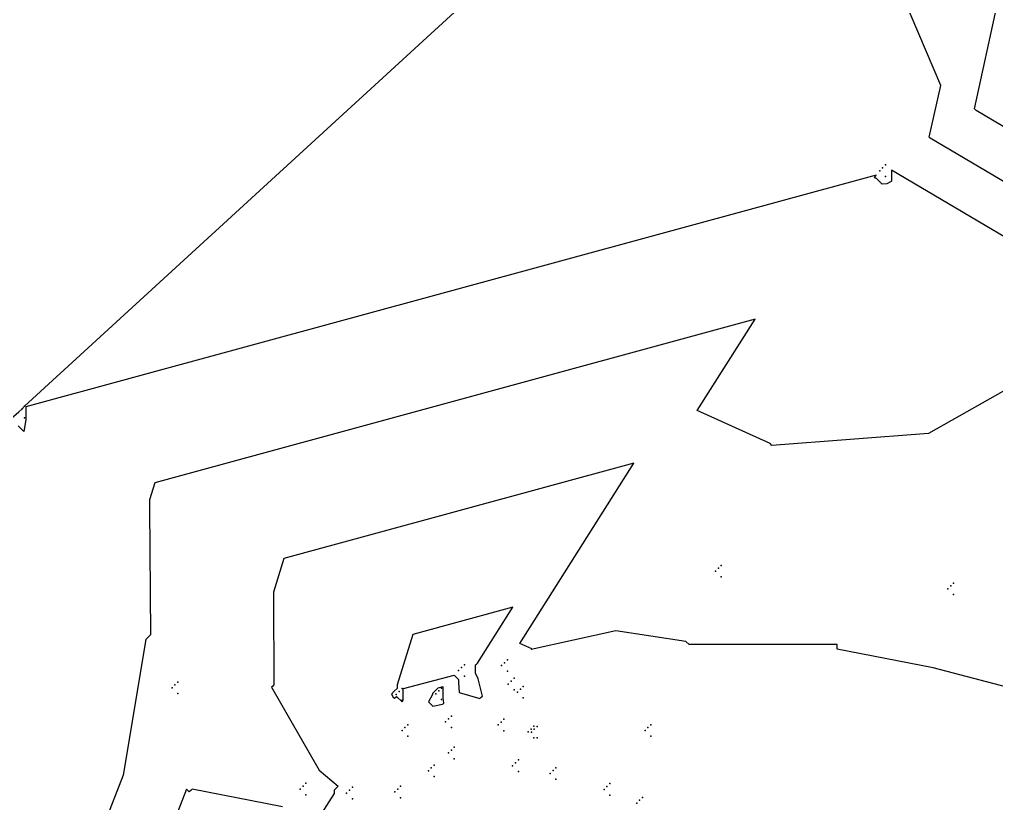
# Model space of a CAD drawing. Header units: metres. Extents: x 419582 to 423558, y 4805372 to 4807539.
# Drawn here: x 421937.01 to 421970.86, y 4806629.1 to 4806656.27 of the extents above; entities that cross this region are included whole.
import ezdxf

# ---------------------------------------------------------------- set-up
doc = ezdxf.new("R2010")
doc.units = ezdxf.units.M
for name, color, linetype in [('C-TINN', 4, 'Continuous'), ('C-TINN-BNDY', 110, 'Continuous'), ('C-TOPO-MAJR', 9, 'Continuous'), ('C-TOPO-MINR', 8, 'Continuous')]:
    doc.layers.add(name, color=color, linetype=linetype)

msp = doc.modelspace()

# ---------------------------------------------------------------- linework, layer by layer
at = {"layer": 'C-TINN', "color": 4, "linetype": 'Continuous', "lineweight": -3}
for p in [(421967.01, 4806651.23, 1831.97), (421966.81, 4806651.03, 1831.97), (421966.91, 4806651.13, 1831.97), (421967.01, 4806650.83, 1831.97), (421937.08, 4806642.77, 1831.99), (421937.18, 4806642.87, 1831.99), (421937.18, 4806642.47, 1831.99), (421961.32, 4806637.35, 1833.46), (421961.12, 4806637.15, 1833.46), (421961.22, 4806637.25, 1833.46), (421961.32, 4806636.95, 1833.46), (421969.27, 4806636.64, 1833.6), (421969.37, 4806636.74, 1833.6), (421969.17, 4806636.54, 1833.6), (421969.37, 4806636.34, 1833.6), (421952.42, 4806633.91, 1835.4), (421953.81, 4806633.98, 1834.07), (421953.91, 4806634.08, 1834.07), (421952.22, 4806633.71, 1835.4), (421952.32, 4806633.81, 1835.4), (421953.71, 4806633.88, 1834.07), (421953.91, 4806633.68, 1834.07), (421942.39, 4806633.21, 1833.22), (421942.49, 4806633.31, 1833.22), (421952.42, 4806633.51, 1835.4), (421953.94, 4806633.24, 1834.13), (421954.04, 4806633.34, 1834.13), (421954.14, 4806633.44, 1834.13), (421942.29, 4806633.11, 1833.22), (421942.49, 4806632.91, 1833.22), (421950.06, 4806632.88, 1835.04), (421950.16, 4806632.98, 1835.04), (421950.26, 4806633.08, 1835.04), (421951.43, 4806632.9, 1833.89), (421951.53, 4806633, 1833.89), (421951.63, 4806633.1, 1833.89), (421954.14, 4806633.04, 1834.13), (421954.26, 4806632.96, 1834.5), (421954.36, 4806633.06, 1834.5), (421954.46, 4806633.16, 1834.5), (421950.26, 4806632.68, 1835.04), (421951.63, 4806632.7, 1833.89), (421954.46, 4806632.76, 1834.5), (421951.77, 4806631.93, 1834.41), (421951.87, 4806632.03, 1834.41), (421951.97, 4806632.13, 1834.41), (421953.69, 4806631.92, 1834.53), (421953.79, 4806632.02, 1834.53), (421950.26, 4806631.63, 1834.31), (421950.36, 4806631.73, 1834.31), (421950.46, 4806631.83, 1834.31), (421951.97, 4806631.73, 1834.41), (421953.59, 4806631.82, 1834.53), (421953.79, 4806631.62, 1834.53), (421954.63, 4806631.58, 1834.56), (421954.73, 4806631.68, 1834.56), (421954.74, 4806631.57, 1834.56), (421954.83, 4806631.78, 1834.56), (421954.84, 4806631.67, 1834.56), (421954.94, 4806631.77, 1834.56), (421958.68, 4806631.63, 1834.64), (421958.78, 4806631.73, 1834.64), (421958.88, 4806631.83, 1834.64), (421950.46, 4806631.43, 1834.31), (421954.83, 4806631.38, 1834.56), (421954.94, 4806631.37, 1834.56), (421958.88, 4806631.43, 1834.64), (421951.87, 4806630.85, 1834.51), (421951.97, 4806630.95, 1834.51), (421952.07, 4806631.05, 1834.51), (421952.07, 4806630.65, 1834.51), (421954.19, 4806630.51, 1834.64), (421954.29, 4806630.61, 1834.64), (421951.17, 4806630.23, 1834.47), (421951.27, 4806630.33, 1834.47), (421951.37, 4806630.43, 1834.47), (421954.09, 4806630.41, 1834.64), (421954.29, 4806630.21, 1834.64), (421955.49, 4806630.24, 1834.66), (421955.59, 4806630.34, 1834.66), (421951.37, 4806630.03, 1834.47), (421955.39, 4806630.14, 1834.66), (421955.59, 4806629.94, 1834.66), (421946.73, 4806629.6, 1833.82), (421946.83, 4806629.7, 1833.82), (421946.93, 4806629.8, 1833.82), (421948.44, 4806629.56, 1834.08), (421948.54, 4806629.66, 1834.08), (421950.01, 4806629.5, 1834.34), (421950.11, 4806629.6, 1834.34), (421950.21, 4806629.7, 1834.34), (421957.26, 4806629.59, 1834.73), (421957.36, 4806629.69, 1834.73), (421957.46, 4806629.79, 1834.73), (421946.93, 4806629.4, 1833.82), (421948.34, 4806629.46, 1834.08), (421948.54, 4806629.26, 1834.08), (421950.21, 4806629.3, 1834.34), (421957.46, 4806629.39, 1834.73), (421958.49, 4806629.21, 1834.78), (421958.59, 4806629.31, 1834.78), (421958.39, 4806629.11, 1834.78)]:
    msp.add_point(p, dxfattribs=at)
at = {"layer": 'C-TINN-BNDY', "color": 110, "linetype": 'Continuous', "lineweight": -3, "flags": 128}
msp.add_lwpolyline([(421193.45, 4806114.76), (421316.74, 4806181.07), (421324.23, 4806185.31), (421416.34, 4806233.29), (421455.96, 4806255.55), (421534.88, 4806300.35), (421936.98, 4806642.67), (421937.08, 4806642.77), (421937.18, 4806642.87), (421963.15, 4806666.69), (422251.15, 4806867.33), (422367.39, 4806957.21), (422449.57, 4807014.1), (422473.63, 4807031.8), (422600.66, 4807130.15), (422687.35, 4807196.06), (422733.46, 4807229.97)], dxfattribs=at)
at = {"layer": 'C-TOPO-MAJR', "color": 9, "linetype": 'Continuous', "lineweight": -3, "elevation": 1830, "flags": 128}
msp.add_lwpolyline([(421943.591, 4806551.915), (421981.341, 4806606.728), (421990.797, 4806618.959), (421990.895, 4806619.198), (421990.895, 4806619.58), (421990.887, 4806619.589), (421981.323, 4806635.102), (421981.195, 4806635.26), (421981.195, 4806635.657), (421981.194, 4806635.659), (421980.119, 4806644.579), (421980.119, 4806644.849), (421979.812, 4806644.913), (421978.302, 4806650.257), (421975.22, 4806650.119), (421970.157, 4806653.114), (421970.093, 4806653.178), (421970.895, 4806656.826)], dxfattribs=at)
at = {"layer": 'C-TOPO-MAJR', "color": 9, "linetype": 'Continuous', "lineweight": -3, "elevation": 1835, "flags": 128}
msp.add_lwpolyline([(421950.632, 4806634.961), (421950.088, 4806633.208), (421950.088, 4806633.203), (421950.089, 4806633.085), (421949.991, 4806632.987), (421949.894, 4806632.889), (421949.957, 4806632.779), (421949.997, 4806632.746), (421950.071, 4806632.812), (421950.26, 4806632.622), (421950.265, 4806632.628), (421950.271, 4806632.633), (421950.301, 4806632.688), (421950.301, 4806633.074), (421950.304, 4806633.077), (421950.308, 4806633.081), (421952.064, 4806633.548), (421952.211, 4806633.401), (421952.211, 4806633.295), (421952.238, 4806632.952), (421952.958, 4806632.733), (421953.004, 4806632.779), (421953.05, 4806632.825), (421952.899, 4806633.425), (421952.808, 4806633.621), (421952.808, 4806633.901), (421952.838, 4806633.931), (421952.868, 4806633.961), (421954.098, 4806635.907), (421950.632, 4806634.961)], close=True, dxfattribs=at)
at = {"layer": 'C-TOPO-MINR', "color": 8, "linetype": 'Continuous', "lineweight": -3, "flags": 128}
for points, elevation in [([(421974.817, 4806648.456), (421968.56, 4806652.158), (421968.528, 4806652.189), (421968.923, 4806653.985), (421963.752, 4806666.145)], 1831), ([(421974.413, 4806646.793), (421967.214, 4806651.052), (421967.214, 4806650.664), (421967.211, 4806650.661), (421967.208, 4806650.658), (421967.053, 4806650.571), (421966.895, 4806650.559), (421966.699, 4806650.755), (421966.626, 4806650.788), (421966.684, 4806650.88), (421937.225, 4806642.844), (421937.223, 4806642.838), (421937.223, 4806642.439), (421937.223, 4806642.396), (421937.222, 4806642.395), (421937.222, 4806642.394), (421937.155, 4806641.996), (421936.96, 4806642.191)], 1832), ([(421973.81, 4806644.93), (421968.501, 4806641.927), (421963.077, 4806641.512), (421963.015, 4806641.573), (421960.483, 4806642.716), (421962.489, 4806645.889), (421941.694, 4806640.216), (421941.511, 4806639.628), (421941.511, 4806639.361), (421941.54, 4806634.948), (421941.458, 4806634.866), (421941.376, 4806634.784), (421940.593, 4806630.079), (421937.887, 4806623.087)], 1833), ([(421971.698, 4806633.007), (421968.666, 4806633.803), (421965.335, 4806634.452), (421965.335, 4806634.605), (421960.203, 4806634.607), (421960.095, 4806634.715), (421957.662, 4806635.078), (421954.737, 4806634.432), (421954.749, 4806634.444), (421954.76, 4806634.455), (421954.34, 4806634.645), (421958.293, 4806640.898), (421946.163, 4806637.589), (421946.163, 4806637.589), (421945.8, 4806636.418), (421945.8, 4806636.282), (421945.82, 4806633.211), (421945.777, 4806633.169), (421945.734, 4806633.126), (421947.392, 4806630.254), (421948.045, 4806629.703), (421947.975, 4806629.634), (421947.906, 4806629.565), (421947.906, 4806629.442), (421947.189, 4806628.32)], 1834), ([(421946.114, 4806628.98), (421942.988, 4806629.599), (421942.938, 4806629.548), (421942.888, 4806629.498), (421942.788, 4806629.597), (421940.934, 4806624.806)], 1834)]:
    msp.add_lwpolyline(points, dxfattribs=dict(at, elevation=elevation))
at = {"layer": 'C-TOPO-MINR', "color": 8, "linetype": 'Continuous', "lineweight": -3, "elevation": 1834, "flags": 128}
msp.add_lwpolyline([(421951.673, 4806633.144), (421951.499, 4806633.098), (421951.409, 4806633.008), (421951.318, 4806632.917), (421951.318, 4806632.879), (421951.176, 4806632.62), (421951.324, 4806632.472), (421951.66, 4806632.537), (421951.681, 4806632.558), (421951.702, 4806632.579), (421951.688, 4806632.759), (421951.688, 4806633.13), (421951.673, 4806633.144)], close=True, dxfattribs=at)

doc.saveas('drawing.dxf')
